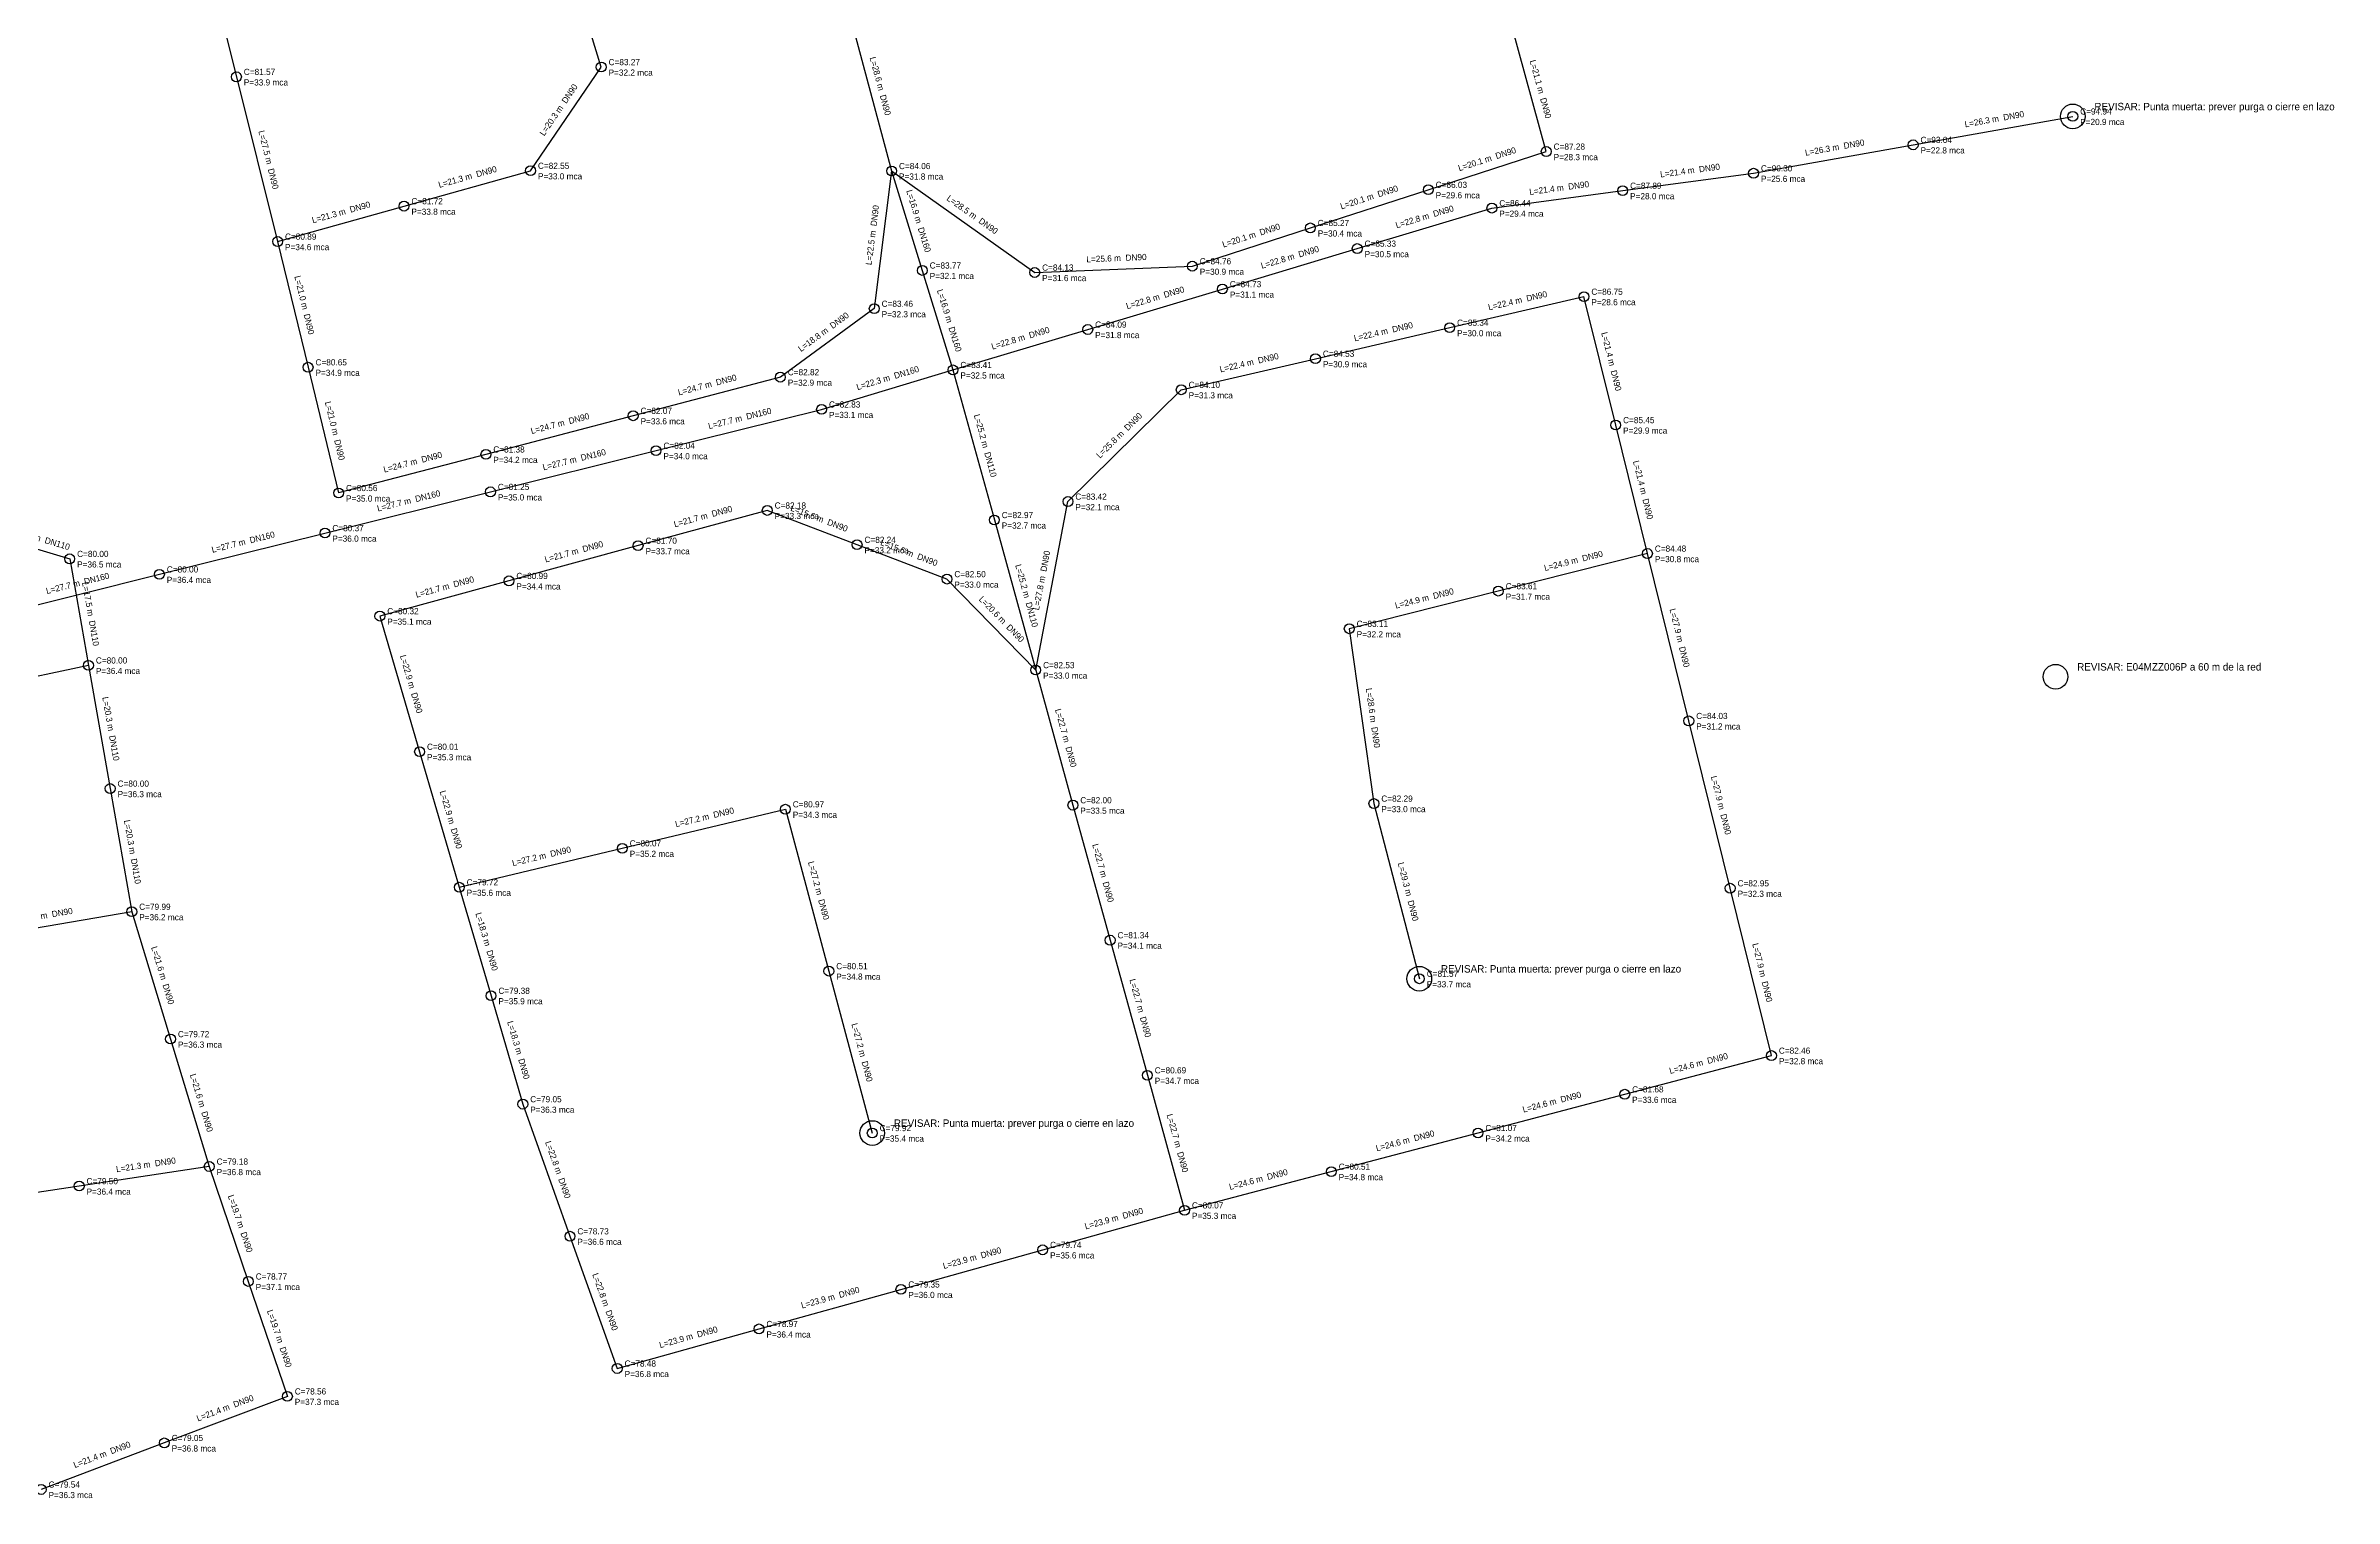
# Model space of a CAD drawing. Extents: x 308163 to 309183, y 8622711 to 8623256.
# Drawn here: x 308812 to 309183.2, y 8622753.5 to 8622988.9 of the extents above; entities that cross this region are included whole.
import ezdxf

# ---------------------------------------------------------------- set-up
doc = ezdxf.new("R2010")
doc.units = 0
for name, color, linetype in [('EPANET_NODO_P_15_25', 2, 'CONTINUOUS'), ('EPANET_NODO_P_25_35', 3, 'CONTINUOUS'), ('EPANET_NODO_P_mayor35', 4, 'CONTINUOUS'), ('EPANET_NODO_TXT', 7, 'CONTINUOUS'), ('EPANET_REVISAR', 6, 'CONTINUOUS'), ('EPANET_TUBO_DN110', 4, 'CONTINUOUS'), ('EPANET_TUBO_DN160', 3, 'CONTINUOUS'), ('EPANET_TUBO_DN90', 6, 'CONTINUOUS'), ('EPANET_TUBO_TXT', 8, 'CONTINUOUS')]:
    doc.layers.add(name, color=color, linetype=linetype)

msp = doc.modelspace()

# ---------------------------------------------------------------- linework, layer by layer
at = {"layer": 'EPANET_NODO_P_15_25'}
for centre in [(309140.77, 8622977.5), (309114.87, 8622972.89)]:
    msp.add_circle(centre, 0.8, dxfattribs=at)
at = {"layer": 'EPANET_NODO_P_25_35'}
for centre in [(308842.88, 8622983.91), (308902.05, 8622985.5), (309055.35, 8622971.8), (308890.59, 8622968.69), (308949.16, 8622968.65), (309088.98, 8622968.28), (309036.22, 8622965.61), (309067.76, 8622965.46), (308870.07, 8622962.95), (309046.54, 8622962.63), (308849.56, 8622957.21), (309017.09, 8622959.42), (308997.95, 8622953.22), (309024.69, 8622956.07), (308954.14, 8622952.53), (308972.38, 8622952.19), (309002.83, 8622949.51), (308946.34, 8622946.33), (309061.47, 8622948.28), (308980.98, 8622942.95), (309039.69, 8622943.25), (309017.92, 8622938.22), (308854.51, 8622936.83), (308931.12, 8622935.23), (308959.12, 8622936.4), (308996.14, 8622933.18), (308907.24, 8622928.97), (308937.8, 8622930), (309066.62, 8622927.46), (308910.95, 8622923.31), (308883.35, 8622922.71), (308884.09, 8622916.63), (308928.99, 8622913.62), (308965.83, 8622912.07), (308977.77, 8622915.06), (308908.04, 8622907.91), (308943.56, 8622908.06), (309071.77, 8622906.63), (308887.09, 8622902.2), (308958.14, 8622902.49), (309047.58, 8622900.54), (309023.4, 8622894.44), (308972.54, 8622887.74), (309078.48, 8622879.5), (308931.93, 8622865.18), (308978.57, 8622865.84), (309027.4, 8622866.1), (309085.19, 8622852.37), (308984.61, 8622843.95), (308938.98, 8622838.94), (309034.77, 8622837.7), (309091.89, 8622825.24), (308990.65, 8622822.05), (309068.09, 8622818.97), (309044.29, 8622812.7), (309020.49, 8622806.43)]:
    msp.add_circle(centre, 0.8, dxfattribs=at)
at = {"layer": 'EPANET_NODO_P_mayor35'}
for centre in [(308859.46, 8622916.45), (308857.24, 8622909.95), (308815.84, 8622905.77), (308830.39, 8622903.26), (308866.15, 8622896.49), (308818.88, 8622888.5), (308872.59, 8622874.51), (308822.4, 8622868.53), (308905.48, 8622858.85), (308879.03, 8622852.53), (308825.91, 8622848.57), (308884.18, 8622834.95), (308832.19, 8622827.92), (308889.34, 8622817.37), (308946.02, 8622812.69), (308838.47, 8622807.26), (308817.37, 8622804.09), (308996.68, 8622800.16), (308896.99, 8622795.95), (308973.67, 8622793.75), (308844.81, 8622788.63), (308950.67, 8622787.34), (308927.66, 8622780.93), (308904.65, 8622774.52), (308851.15, 8622770), (308831.18, 8622762.45), (308811.2, 8622754.9)]:
    msp.add_circle(centre, 0.8, dxfattribs=at)
at = {"layer": 'EPANET_REVISAR'}
for centre in [(309140.768, 8622977.496), (309137.97, 8622886.66), (309034.766, 8622837.704), (308946.022, 8622812.69)]:
    msp.add_circle(centre, 2, dxfattribs=at)
at = {"layer": 'EPANET_TUBO_DN110'}
for p, q in [((308959.12, 8622936.4), (308965.83, 8622912.07)), ((308803.53, 8622909.43), (308815.84, 8622905.77)), ((308965.83, 8622912.07), (308972.54, 8622887.74)), ((308815.84, 8622905.77), (308818.88, 8622888.5)), ((308818.88, 8622888.5), (308822.4, 8622868.53)), ((308822.4, 8622868.53), (308825.91, 8622848.57))]:
    msp.add_line(p, q, dxfattribs=at)
at = {"layer": 'EPANET_TUBO_DN160'}
for p, q in [((308949.16, 8622968.65), (308954.14, 8622952.53)), ((308954.14, 8622952.53), (308959.12, 8622936.4)), ((308937.8, 8622930), (308959.12, 8622936.4)), ((308910.95, 8622923.31), (308937.8, 8622930)), ((308884.09, 8622916.63), (308910.95, 8622923.31)), ((308857.24, 8622909.95), (308884.09, 8622916.63)), ((308830.39, 8622903.26), (308857.24, 8622909.95)), ((308803.53, 8622896.58), (308830.39, 8622903.26))]:
    msp.add_line(p, q, dxfattribs=at)
at = {"layer": 'EPANET_TUBO_DN90'}
for p, q in [((308836.21, 8623010.62), (308842.88, 8622983.91)), ((308902.05, 8622985.5), (308895.66, 8623006.31)), ((308941.76, 8622996.31), (308949.16, 8622968.65)), ((309055.35, 8622971.8), (309049.75, 8622992.14)), ((308842.88, 8622983.91), (308849.56, 8622957.21)), ((308890.59, 8622968.69), (308902.05, 8622985.5)), ((309114.87, 8622972.89), (309140.77, 8622977.5)), ((309088.98, 8622968.28), (309114.87, 8622972.89)), ((308870.07, 8622962.95), (308890.59, 8622968.69)), ((308949.16, 8622968.65), (308946.34, 8622946.33)), ((308949.16, 8622968.65), (308972.38, 8622952.19)), ((309036.22, 8622965.61), (309055.35, 8622971.8)), ((309017.09, 8622959.42), (309036.22, 8622965.61)), ((309046.54, 8622962.63), (309067.76, 8622965.46)), ((309067.76, 8622965.46), (309088.98, 8622968.28)), ((308849.56, 8622957.21), (308870.07, 8622962.95)), ((309024.69, 8622956.07), (309046.54, 8622962.63)), ((308997.95, 8622953.22), (309017.09, 8622959.42)), ((308849.56, 8622957.21), (308854.51, 8622936.83)), ((309002.83, 8622949.51), (309024.69, 8622956.07)), ((308972.38, 8622952.19), (308997.95, 8622953.22)), ((308946.34, 8622946.33), (308931.12, 8622935.23)), ((308980.98, 8622942.95), (309002.83, 8622949.51)), ((309039.69, 8622943.25), (309061.47, 8622948.28)), ((309066.62, 8622927.46), (309061.47, 8622948.28)), ((308959.12, 8622936.4), (308980.98, 8622942.95)), ((309017.92, 8622938.22), (309039.69, 8622943.25)), ((308854.51, 8622936.83), (308859.46, 8622916.45)), ((308931.12, 8622935.23), (308907.24, 8622928.97)), ((308996.14, 8622933.18), (309017.92, 8622938.22)), ((308977.77, 8622915.06), (308996.14, 8622933.18)), ((308907.24, 8622928.97), (308883.35, 8622922.71)), ((309071.77, 8622906.63), (309066.62, 8622927.46)), ((308883.35, 8622922.71), (308859.46, 8622916.45)), ((308928.99, 8622913.62), (308908.04, 8622907.91)), ((308943.56, 8622908.06), (308928.99, 8622913.62)), ((308972.54, 8622887.74), (308977.77, 8622915.06)), ((308908.04, 8622907.91), (308887.09, 8622902.2)), ((308958.14, 8622902.49), (308943.56, 8622908.06)), ((309071.77, 8622906.63), (309047.58, 8622900.54)), ((309078.48, 8622879.5), (309071.77, 8622906.63)), ((308887.09, 8622902.2), (308866.15, 8622896.49)), ((308972.54, 8622887.74), (308958.14, 8622902.49)), ((309047.58, 8622900.54), (309023.4, 8622894.44)), ((308866.15, 8622896.49), (308872.59, 8622874.51)), ((309023.4, 8622894.44), (309027.4, 8622866.1)), ((308818.88, 8622888.5), (308792.93, 8622882.92)), ((308972.54, 8622887.74), (308978.57, 8622865.84)), ((309085.19, 8622852.37), (309078.48, 8622879.5)), ((308872.59, 8622874.51), (308879.03, 8622852.53)), ((308905.48, 8622858.85), (308931.93, 8622865.18)), ((308931.93, 8622865.18), (308938.98, 8622838.94)), ((308978.57, 8622865.84), (308984.61, 8622843.95)), ((309027.4, 8622866.1), (309034.77, 8622837.7)), ((308879.03, 8622852.53), (308905.48, 8622858.85)), ((308879.03, 8622852.53), (308884.18, 8622834.95)), ((309091.89, 8622825.24), (309085.19, 8622852.37)), ((308825.91, 8622848.57), (308796.6, 8622843.5)), ((308825.91, 8622848.57), (308832.19, 8622827.92)), ((308984.61, 8622843.95), (308990.65, 8622822.05)), ((308938.98, 8622838.94), (308946.02, 8622812.69)), ((308884.18, 8622834.95), (308889.34, 8622817.37)), ((308832.19, 8622827.92), (308838.47, 8622807.26)), ((309068.09, 8622818.97), (309091.89, 8622825.24)), ((308990.65, 8622822.05), (308996.68, 8622800.16)), ((308889.34, 8622817.37), (308896.99, 8622795.95)), ((309044.29, 8622812.7), (309068.09, 8622818.97)), ((309020.49, 8622806.43), (309044.29, 8622812.7)), ((308838.47, 8622807.26), (308817.37, 8622804.09)), ((308838.47, 8622807.26), (308844.81, 8622788.63)), ((308996.68, 8622800.16), (309020.49, 8622806.43)), ((308817.37, 8622804.09), (308796.26, 8622800.92)), ((308973.67, 8622793.75), (308996.68, 8622800.16)), ((308896.99, 8622795.95), (308904.65, 8622774.52)), ((308950.67, 8622787.34), (308973.67, 8622793.75)), ((308844.81, 8622788.63), (308851.15, 8622770)), ((308927.66, 8622780.93), (308950.67, 8622787.34)), ((308904.65, 8622774.52), (308927.66, 8622780.93)), ((308851.15, 8622770), (308831.18, 8622762.45)), ((308831.18, 8622762.45), (308811.2, 8622754.9))]:
    msp.add_line(p, q, dxfattribs=at)

# ---------------------------------------------------------------- texts
at = {"layer": 'EPANET_NODO_TXT'}
for s, p in [('C=81.57', (308844.08, 8622984.21)), ('P=33.9 mca', (308844.08, 8622982.51)), ('C=83.27', (308903.25, 8622985.8)), ('P=32.2 mca', (308903.25, 8622984.1)), ('C=94.94', (309141.97, 8622977.8)), ('P=20.9 mca', (309141.97, 8622976.1)), ('C=87.28', (309056.55, 8622972.1)), ('C=93.04', (309116.07, 8622973.19)), ('P=22.8 mca', (309116.07, 8622971.49)), ('C=82.55', (308891.79, 8622968.99)), ('C=84.06', (308950.36, 8622968.95)), ('P=28.3 mca', (309056.55, 8622970.4)), ('C=90.30', (309090.18, 8622968.58)), ('P=33.0 mca', (308891.79, 8622967.29)), ('P=31.8 mca', (308950.36, 8622967.25)), ('C=86.03', (309037.42, 8622965.91)), ('P=29.6 mca', (309037.42, 8622964.21)), ('C=87.89', (309068.96, 8622965.76)), ('P=28.0 mca', (309068.96, 8622964.06)), ('P=25.6 mca', (309090.18, 8622966.88)), ('C=81.72', (308871.27, 8622963.25)), ('P=33.8 mca', (308871.27, 8622961.55)), ('C=86.44', (309047.74, 8622962.93)), ('P=29.4 mca', (309047.74, 8622961.23)), ('C=80.89', (308850.76, 8622957.51)), ('C=85.27', (309018.29, 8622959.72)), ('P=30.4 mca', (309018.29, 8622958.02)), ('C=85.33', (309025.89, 8622956.37)), ('P=34.6 mca', (308850.76, 8622955.81)), ('C=83.77', (308955.34, 8622952.83)), ('C=84.76', (308999.15, 8622953.52)), ('P=30.5 mca', (309025.89, 8622954.67)), ('P=32.1 mca', (308955.34, 8622951.13)), ('C=84.13', (308973.58, 8622952.49)), ('P=31.6 mca', (308973.58, 8622950.79)), ('P=30.9 mca', (308999.15, 8622951.82)), ('C=84.73', (309004.03, 8622949.81)), ('C=83.46', (308947.54, 8622946.63)), ('P=31.1 mca', (309004.03, 8622948.11)), ('C=86.75', (309062.67, 8622948.58)), ('P=28.6 mca', (309062.67, 8622946.88)), ('P=32.3 mca', (308947.54, 8622944.93)), ('C=84.09', (308982.18, 8622943.25)), ('P=31.8 mca', (308982.18, 8622941.55)), ('C=85.34', (309040.89, 8622943.55)), ('P=30.0 mca', (309040.89, 8622941.85)), ('C=84.53', (309019.12, 8622938.52)), ('C=80.65', (308855.71, 8622937.13)), ('P=34.9 mca', (308855.71, 8622935.43)), ('C=82.82', (308932.32, 8622935.53)), ('C=83.41', (308960.32, 8622936.7)), ('P=32.5 mca', (308960.32, 8622935)), ('P=30.9 mca', (309019.12, 8622936.82)), ('P=32.9 mca', (308932.32, 8622933.83)), ('C=84.10', (308997.34, 8622933.48)), ('P=31.3 mca', (308997.34, 8622931.78)), ('C=82.07', (308908.44, 8622929.27)), ('P=33.6 mca', (308908.44, 8622927.57)), ('C=82.83', (308939, 8622930.3)), ('P=33.1 mca', (308939, 8622928.6)), ('C=85.45', (309067.82, 8622927.76)), ('C=81.38', (308884.55, 8622923.01)), ('C=82.04', (308912.15, 8622923.61)), ('P=29.9 mca', (309067.82, 8622926.06)), ('P=34.2 mca', (308884.55, 8622921.31)), ('P=34.0 mca', (308912.15, 8622921.91)), ('C=80.56', (308860.66, 8622916.75)), ('C=81.25', (308885.29, 8622916.93)), ('P=35.0 mca', (308860.66, 8622915.05)), ('P=35.0 mca', (308885.29, 8622915.23)), ('C=82.18', (308930.19, 8622913.92)), ('P=33.3 mca', (308930.19, 8622912.22)), ('C=82.97', (308967.03, 8622912.37)), ('C=83.42', (308978.97, 8622915.36)), ('P=32.1 mca', (308978.97, 8622913.66)), ('C=80.37', (308858.44, 8622910.25)), ('P=36.0 mca', (308858.44, 8622908.55)), ('C=81.70', (308909.24, 8622908.21)), ('C=82.24', (308944.76, 8622908.36)), ('P=32.7 mca', (308967.03, 8622910.67)), ('C=80.00', (308817.04, 8622906.07)), ('P=33.7 mca', (308909.24, 8622906.51)), ('P=33.2 mca', (308944.76, 8622906.66)), ('C=84.48', (309072.97, 8622906.93)), ('P=30.8 mca', (309072.97, 8622905.23)), ('P=36.5 mca', (308817.04, 8622904.37)), ('C=80.00', (308831.59, 8622903.56)), ('P=36.4 mca', (308831.59, 8622901.86)), ('C=80.99', (308888.29, 8622902.5)), ('P=34.4 mca', (308888.29, 8622900.8)), ('C=82.50', (308959.34, 8622902.79)), ('P=33.0 mca', (308959.34, 8622901.09)), ('C=83.61', (309048.78, 8622900.84)), ('P=31.7 mca', (309048.78, 8622899.14)), ('C=80.32', (308867.35, 8622896.79)), ('P=35.1 mca', (308867.35, 8622895.09)), ('C=83.11', (309024.6, 8622894.74)), ('P=32.2 mca', (309024.6, 8622893.04)), ('C=80.00', (308820.08, 8622888.8)), ('P=36.4 mca', (308820.08, 8622887.1)), ('C=82.53', (308973.74, 8622888.04)), ('P=33.0 mca', (308973.74, 8622886.34)), ('C=84.03', (309079.68, 8622879.8)), ('C=80.01', (308873.79, 8622874.81)), ('P=31.2 mca', (309079.68, 8622878.1)), ('P=35.3 mca', (308873.79, 8622873.11)), ('C=80.00', (308823.6, 8622868.83)), ('P=36.3 mca', (308823.6, 8622867.13)), ('C=80.97', (308933.13, 8622865.48)), ('P=34.3 mca', (308933.13, 8622863.78)), ('C=82.00', (308979.77, 8622866.14)), ('P=33.5 mca', (308979.77, 8622864.44)), ('C=82.29', (309028.6, 8622866.4)), ('P=33.0 mca', (309028.6, 8622864.7)), ('C=80.07', (308906.68, 8622859.15)), ('P=35.2 mca', (308906.68, 8622857.45)), ('C=79.72', (308880.23, 8622852.83)), ('C=82.95', (309086.39, 8622852.67)), ('C=79.99', (308827.11, 8622848.87)), ('P=35.6 mca', (308880.23, 8622851.13)), ('P=32.3 mca', (309086.39, 8622850.97)), ('P=36.2 mca', (308827.11, 8622847.17)), ('C=81.34', (308985.81, 8622844.25)), ('P=34.1 mca', (308985.81, 8622842.55)), ('C=80.51', (308940.18, 8622839.24)), ('C=81.57', (309035.97, 8622838)), ('C=79.38', (308885.38, 8622835.25)), ('P=34.8 mca', (308940.18, 8622837.54)), ('P=33.7 mca', (309035.97, 8622836.3)), ('P=35.9 mca', (308885.38, 8622833.55)), ('C=79.72', (308833.39, 8622828.22)), ('P=36.3 mca', (308833.39, 8622826.52)), ('C=82.46', (309093.09, 8622825.54)), ('P=32.8 mca', (309093.09, 8622823.84)), ('C=80.69', (308991.85, 8622822.35)), ('P=34.7 mca', (308991.85, 8622820.65)), ('C=81.68', (309069.29, 8622819.27)), ('C=79.05', (308890.54, 8622817.67)), ('P=36.3 mca', (308890.54, 8622815.97)), ('P=33.6 mca', (309069.29, 8622817.57)), ('C=79.92', (308947.22, 8622812.99)), ('C=81.07', (309045.49, 8622813)), ('P=35.4 mca', (308947.22, 8622811.29)), ('P=34.2 mca', (309045.49, 8622811.3)), ('C=79.50', (308818.57, 8622804.39)), ('C=79.18', (308839.67, 8622807.56)), ('P=36.8 mca', (308839.67, 8622805.86)), ('C=80.51', (309021.69, 8622806.73)), ('P=34.8 mca', (309021.69, 8622805.03)), ('P=36.4 mca', (308818.57, 8622802.69)), ('C=80.07', (308997.88, 8622800.46)), ('P=35.3 mca', (308997.88, 8622798.76)), ('C=78.73', (308898.19, 8622796.25)), ('P=36.6 mca', (308898.19, 8622794.55)), ('C=79.74', (308974.87, 8622794.05)), ('P=35.6 mca', (308974.87, 8622792.35)), ('C=78.77', (308846.01, 8622788.93)), ('P=37.1 mca', (308846.01, 8622787.23)), ('C=79.35', (308951.87, 8622787.64)), ('P=36.0 mca', (308951.87, 8622785.94)), ('C=78.97', (308928.86, 8622781.23)), ('P=36.4 mca', (308928.86, 8622779.53)), ('C=78.48', (308905.85, 8622774.82)), ('P=36.8 mca', (308905.85, 8622773.12)), ('C=78.56', (308852.35, 8622770.3)), ('P=37.3 mca', (308852.35, 8622768.6)), ('C=79.05', (308832.38, 8622762.75)), ('P=36.8 mca', (308832.38, 8622761.05)), ('C=79.54', (308812.4, 8622755.2)), ('P=36.3 mca', (308812.4, 8622753.5))]:
    msp.add_text(s, height=1, dxfattribs=at).set_placement(p)
at = {"layer": 'EPANET_REVISAR'}
for s, p in [('REVISAR: Punta muerta: prever purga o cierre en lazo', (309144.268, 8622978.496)), ('REVISAR: E04MZZ006P a 60 m de la red', (309141.47, 8622887.66)), ('REVISAR: Punta muerta: prever purga o cierre en lazo', (309038.266, 8622838.704)), ('REVISAR: Punta muerta: prever purga o cierre en lazo', (308949.522, 8622813.69))]:
    msp.add_text(s, height=1.2, dxfattribs=at).set_placement(p)
at = {"layer": 'EPANET_TUBO_TXT'}
for s, rotation, p in [('L=28.6 m  DN90', -75.02, (308945.594, 8622987.009)), ('L=21.1 m  DN90', -74.61, (309052.651, 8622986.499)), ('L=20.3 m  DN90', 55.72, (308892.801, 8622974.241)), ('L=26.3 m  DN90', 10.09, (309123.319, 8622975.714)), ('L=27.5 m  DN90', -75.95, (308846.428, 8622975.086)), ('L=20.1 m  DN90', 17.93, (309041.256, 8622968.606)), ('L=26.3 m  DN90', 10.1, (309097.424, 8622971.104)), ('L=21.3 m  DN90', 15.63, (308875.8, 8622965.903)), ('L=21.4 m  DN90', 7.57, (309073.897, 8622967.587)), ('L=16.9 m  DN160', -72.83, (308951.52, 8622965.417)), ('L=20.1 m  DN90', 17.93, (309022.126, 8622962.416)), ('L=21.4 m  DN90', 7.6, (309052.676, 8622964.76)), ('L=21.3 m  DN90', 15.63, (308855.285, 8622960.162)), ('L=22.5 m  DN90', 82.8, (308945.916, 8622953.347)), ('L=28.5 m  DN90', -35.33, (308957.981, 8622963.99)), ('L=22.8 m  DN90', 16.71, (309031.084, 8622959.347)), ('L=20.1 m  DN90', 17.95, (309002.991, 8622956.219)), ('L=25.6 m  DN90', 2.31, (308980.776, 8622953.829)), ('L=22.8 m  DN90', 16.7, (309009.229, 8622952.788)), ('L=21.0 m  DN90', -76.35, (308852.274, 8622951.544)), ('L=22.8 m  DN90', 16.71, (308987.374, 8622946.227)), ('L=16.9 m  DN160', -72.84, (308956.5, 8622949.292)), ('L=22.4 m  DN90', 13, (309046.059, 8622946.055)), ('L=18.8 m  DN90', 36.1, (308934.457, 8622939.273)), ('L=22.8 m  DN90', 16.68, (308965.519, 8622939.675)), ('L=22.4 m  DN90', 13.01, (309024.284, 8622941.025)), ('L=21.4 m  DN90', -76.11, (309064.265, 8622942.395)), ('L=22.4 m  DN90', 13.03, (309002.509, 8622935.988)), ('L=24.7 m  DN90', 14.69, (308914.652, 8622932.257)), ('L=22.3 m  DN160', 16.71, (308943.633, 8622933.108)), ('L=21.0 m  DN90', -76.35, (308857.224, 8622931.164)), ('L=24.7 m  DN90', 14.68, (308890.767, 8622925.997)), ('L=27.7 m  DN160', 13.99, (308919.549, 8622926.792)), ('L=25.2 m  DN110', -74.58, (308962.492, 8622929.063)), ('L=25.8 m  DN90', 44.61, (308982.952, 8622921.998)), ('L=24.7 m  DN90', 14.68, (308866.877, 8622919.737)), ('L=27.7 m  DN160', 13.97, (308892.694, 8622920.109)), ('L=21.4 m  DN90', -76.11, (309069.415, 8622921.57)), ('L=27.7 m  DN160', 13.97, (308865.839, 8622913.429)), ('L=21.7 m  DN90', 15.25, (308913.986, 8622910.878)), ('L=15.6 m  DN90', -20.89, (308932.684, 8622913.602)), ('L=12.8 m  DN110', -16.56, (308805.598, 8622910.171)), ('L=27.7 m  DN160', 13.99, (308838.989, 8622906.742)), ('L=21.7 m  DN90', 15.25, (308893.036, 8622905.168)), ('L=15.6 m  DN90', -20.91, (308947.26, 8622908.038)), ('L=27.8 m  DN90', 79.16, (308973.062, 8622897.382)), ('L=24.9 m  DN90', 14.13, (309055.149, 8622903.786)), ('L=27.7 m  DN160', 13.97, (308812.134, 8622900.059)), ('L=17.5 m  DN110', -80.02, (308817.834, 8622901.94)), ('L=21.7 m  DN90', 15.25, (308872.091, 8622899.457)), ('L=25.2 m  DN110', -74.58, (308969.202, 8622904.733)), ('L=20.6 m  DN90', -45.69, (308963.238, 8622899.129)), ('L=24.9 m  DN90', 14.16, (309030.964, 8622897.689)), ('L=27.9 m  DN90', -76.11, (309075.345, 8622897.59)), ('L=22.9 m  DN90', -73.67, (308869.397, 8622890.03)), ('L=20.3 m  DN110', -80, (308821.113, 8622883.32)), ('L=28.6 m  DN90', -81.97, (309026.081, 8622884.749)), ('L=22.7 m  DN90', -74.61, (308975.656, 8622881.319)), ('L=27.9 m  DN90', -76.11, (309082.055, 8622870.46)), ('L=22.9 m  DN90', -73.67, (308875.837, 8622868.05)), ('L=27.2 m  DN90', 13.46, (308914.182, 8622862.269)), ('L=20.3 m  DN110', -80.03, (308824.63, 8622863.355)), ('L=27.2 m  DN90', 13.44, (308887.732, 8622855.946)), ('L=22.7 m  DN90', -74.57, (308981.689, 8622859.424)), ('L=27.2 m  DN90', -74.96, (308935.584, 8622856.589)), ('L=29.3 m  DN90', -75.45, (309031.253, 8622856.427)), ('L=29.7 m  DN90', 9.81, (308806.757, 8622846.576)), ('L=18.3 m  DN90', -73.67, (308881.632, 8622848.27)), ('L=21.6 m  DN90', -73.08, (308829.031, 8622842.775)), ('L=27.9 m  DN90', -76.13, (309088.762, 8622843.33)), ('L=22.7 m  DN90', -74.58, (308987.729, 8622837.529)), ('L=18.3 m  DN90', -73.64, (308886.785, 8622830.69)), ('L=27.2 m  DN90', -74.99, (308942.631, 8622830.344)), ('L=24.6 m  DN90', 14.76, (309075.462, 8622822.256)), ('L=21.6 m  DN90', -73.09, (308835.312, 8622822.12)), ('L=24.6 m  DN90', 14.76, (309051.662, 8622815.986)), ('L=22.7 m  DN90', -74.6, (308993.766, 8622815.634)), ('L=24.6 m  DN90', 14.76, (309027.862, 8622809.716)), ('L=22.8 m  DN90', -70.35, (308892.93, 8622811.184)), ('L=21.3 m  DN90', 8.54, (308823.435, 8622806.316)), ('L=24.6 m  DN90', 14.75, (309004.057, 8622803.447)), ('L=19.7 m  DN90', -71.21, (308841.472, 8622802.472)), ('L=23.9 m  DN90', 15.57, (308980.645, 8622797.043)), ('L=23.9 m  DN90', 15.57, (308957.64, 8622790.632)), ('L=22.8 m  DN90', -70.33, (308900.583, 8622789.759)), ('L=23.9 m  DN90', 15.57, (308934.635, 8622784.223)), ('L=19.7 m  DN90', -71.21, (308847.812, 8622783.842)), ('L=23.9 m  DN90', 15.57, (308911.625, 8622777.813)), ('L=21.4 m  DN90', 20.71, (308836.646, 8622765.906)), ('L=21.4 m  DN90', 20.7, (308816.671, 8622758.357))]:
    msp.add_text(s, height=1, rotation=rotation, dxfattribs=at).set_placement(p)

doc.saveas('drawing.dxf')
